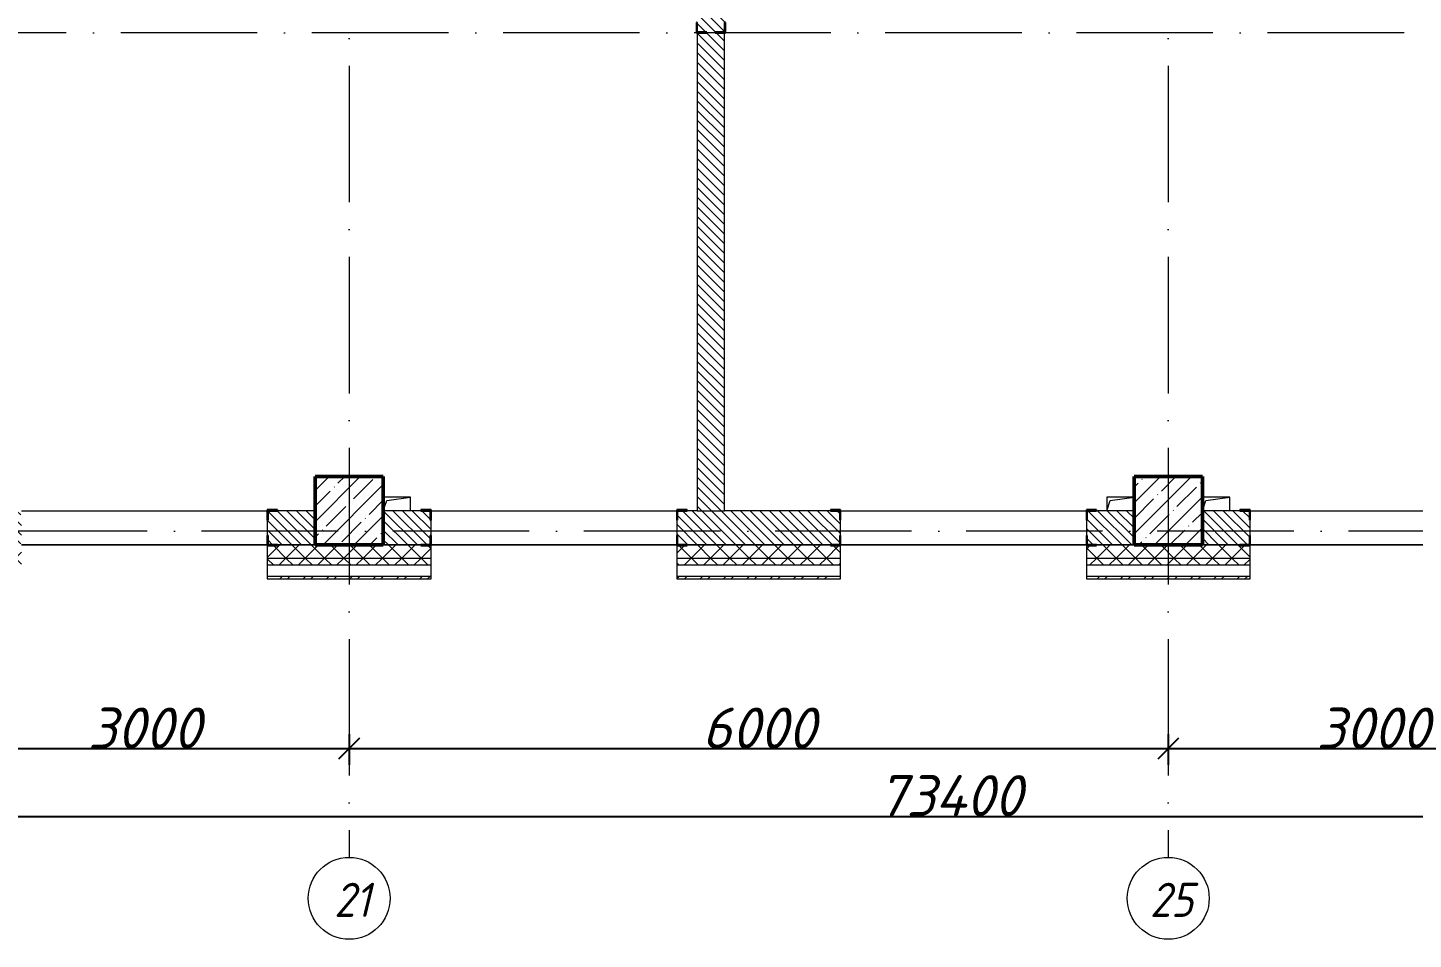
# Model space of a CAD drawing. Header units: millimetres. Extents: x -537608 to 253996, y -217170 to 186033.
# Drawn here: x -151090 to -140940, y 146832 to 153509 of the extents above; entities that cross this region are included whole.
import ezdxf

# ---------------------------------------------------------------- set-up
doc = ezdxf.new("R2010")
doc.units = ezdxf.units.MM
doc.linetypes.add('50_200_ШТРИХ_1Т_ш5_п1_п1_', pattern=[1400, 1000, -200, 0, -200])
for name, color, linetype, lineweight in [('A-____-____-DIMS', 7, 'Continuous', 9), ('A-GENM-____-MCUT', 7, 'Continuous', 25), ('A-GENM-____-OTLN', 7, 'Continuous', 9), ('A-GENM-____-OTLN-1', 7, 'Continuous', 25), ('A-WALL-____-MCUT', 7, 'Continuous', 13), ('A-WALL-____-MCUT-1', 7, 'Continuous', 9), ('A-WALL-____-OTLN', 7, 'Continuous', 9), ('A-WALL-____-PATT-1', 7, 'Continuous', 9), ('A-WALL-FNSH-MCUT-1', 7, 'Continuous', 9), ('S-COLS-____-MCUT', 7, 'Continuous', 50), ('S-COLS-____-OTLN', 7, 'Continuous', 9), ('S-GRID-____-IDEN', 7, 'Continuous', 9), ('S-GRID-____-OTLN-1', 7, '50_200_ШТРИХ_1Т_ш5_п1_п1_', 9)]:
    doc.layers.add(name, color=color, linetype=linetype, lineweight=lineweight)
doc.styles.add('ISOCPEUR_I', font='isocpeui.ttf', dxfattribs={"height": 300})
doc.styles.add('ISOCPEUR_I_9', font='isocpeui.ttf', dxfattribs={"width": 0.9, "height": 250})
doc.dimstyles.new('ISO-2_5_0_9К_БОЛЬШОЙ_ОСИ', dxfattribs={"dimscale": 304.8, "dimtxt": 248.995294, "dimasz": 0.492126, "dimexe": 0.393701, "dimexo": 0, "dimgap": 0, "dimtad": 1, "dimdec": 0, "dimzin": 0, "dimdsep": 46, "dimtxsty": 'ISOCPEUR_I', "dimblk1": 'OBLIQUE', "dimblk2": 'OBLIQUE', "dimsah": 1, "dimcen": 0.09, "dimdle": 0.393701, "dimazin": 0, "dimtfac": 1, "dimtdec": 4, "dimtix": 1, "dimtmove": 0, "dimatfit": 3, "dimfxl": 1, "dimtvp": 1, "dimtolj": 1, "dimtzin": 0, "dimarcsym": 2})
pattern_1 = [(135, (-178684.97, 94540.114), (-35.35534, -35.35534), [])]
pattern_2 = [(45, (-178684.97, 94540.11), (-70.71068, 70.71068), []), (135, (-178684.97, 94540.11), (-70.71068, -70.71068), [])]

# ---------------------------------------------------------------- blocks, each defined once
blk = doc.blocks.new('BSC_Колонна _Прямоугольная - 500х500-V14-АР1_План отверстий 3 этажа в осях 1-64_Ю-ЯЯ')
at = {"layer": 'S-COLS-____-OTLN'}
h = blk.add_hatch(dxfattribs=at)
h.set_pattern_fill('FP_21', color=256, style=0, pattern_type=2)
h.set_pattern_definition([(45, (-35950, -55431.04), (-114.04925, 114.04925), []), (45, (-35835.95, -55431.04), (-114.04925, 114.04925), [201.613, -40.323, 3.353, -36.97])])
h.paths.add_polyline_path([(-250, -250), (250, -250), (250, 250), (-250, 250), (-250, 178)], flags=0)
at = {"layer": 'S-COLS-____-MCUT'}
for p, q in [((250, 250), (-250, 250)), ((-250, 250), (-250, -250)), ((250, -250), (250, 250)), ((-250, -250), (250, -250))]:
    blk.add_line(p, q, dxfattribs=at)
blk = doc.blocks.new('BSC_Колонна _Прямоугольная - 500х500-V48-АР1_План отверстий 3 этажа в осях 1-64_Ю-ЯЯ')
at = {"layer": 'S-COLS-____-OTLN'}
h = blk.add_hatch(dxfattribs=at)
h.set_pattern_fill('FP_56', color=256, style=0, pattern_type=2)
h.set_pattern_definition([(45, (-29950, -55431.04), (-114.04925, 114.04925), []), (45, (-29835.95, -55431.04), (-114.04925, 114.04925), [201.613, -40.323, 3.353, -36.97])])
h.paths.add_polyline_path([(-250, -250), (250, -250), (250, 250), (-250, 250)], flags=0)
at = {"layer": 'S-COLS-____-MCUT'}
for p, q in [((250, 250), (-250, 250)), ((-250, 250), (-250, -250)), ((250, -250), (250, 250)), ((-250, -250), (250, -250))]:
    blk.add_line(p, q, dxfattribs=at)
blk = doc.blocks.new('Фахверк_СКБ_Уголок - 250_2700-27497298-АР1_План отверстий 3 этажа в осях 1-64_Ю-ЯЯ')
at = {"layer": 'A-GENM-____-MCUT'}
for p, q in [((200, 181), (125, 181)), ((125, 181), (125, 106)), ((125, 106), (131, 106)), ((131, 106), (131, 175)), ((131, 175), (200, 175)), ((200, 175), (200, 181)), ((131, -6), (125, -6)), ((125, -6), (125, -81)), ((125, -81), (200, -81)), ((131, -75), (131, -6)), ((200, -75), (131, -75)), ((200, -81), (200, -75))]:
    blk.add_line(p, q, dxfattribs=at)
blk = doc.blocks.new('Фахверк_СКБ_Уголок - 200_3960-28339211-АР1_План отверстий 3 этажа в осях 1-64_Ю-ЯЯ')
at = {"layer": 'A-GENM-____-MCUT'}
for p, q in [((125, 156), (50, 156)), ((50, 156), (50, 150)), ((50, 150), (119, 150)), ((119, 150), (119, 81)), ((125, 81), (125, 156)), ((119, 81), (125, 81)), ((125, 19), (119, 19)), ((119, 19), (119, -50)), ((125, -56), (125, 19)), ((119, -50), (50, -50)), ((50, -50), (50, -56)), ((50, -56), (125, -56))]:
    blk.add_line(p, q, dxfattribs=at)
blk = doc.blocks.new('AR_Отверстие прямоугольное _в плите_ - AR_Отверстие прямоугольное _в плите_-V178-АР1_План отверстий 3 этажа в осях 1-64_Ю-ЯЯ')
at = {"layer": 'A-GENM-____-OTLN'}
for p, q in [((100, 50), (-100, 50)), ((-100, -50), (-75, 25)), ((-75, 25), (100, 50)), ((100, -50), (100, 50))]:
    blk.add_line(p, q, dxfattribs=at)
blk = doc.blocks.new('AR_Отверстие прямоугольное _в плите_ - AR_Отверстие прямоугольное _в плите_-V185-АР1_План отверстий 3 этажа в осях 1-64_Ю-ЯЯ')
at = {"layer": 'A-GENM-____-OTLN'}
for p, q in [((100, 50), (-100, 50)), ((-100, 50), (-100, -50)), ((-100, -50), (-75, 25)), ((-75, 25), (100, 50))]:
    blk.add_line(p, q, dxfattribs=at)
blk = doc.blocks.new('Ось сетки - Круг_Ø6_00__ISO-2_5_0_9K_-25732049-АР1_План отверстий 3 этажа в осях 1-64_Ю-ЯЯ')
at = {"layer": 'S-GRID-____-IDEN'}
blk.add_circle((0, 0), 3, dxfattribs=at)
blk = doc.blocks.new('_Oblique')
at = {"color": 0, "linetype": 'ByBlock', "lineweight": -2}
blk.add_line((-0.5, -0.5), (0.5, 0.5), dxfattribs=at)
blk = doc.blocks.new('*D926')
at = {"layer": 'A-____-____-DIMS', "color": 0, "lineweight": -2, "transparency": 16777216}
for p, q in [((-151735, 148335), (-151735, 148109)), ((-148735, 148335), (-148735, 148109)), ((-151855, 148229), (-148615, 148229))]:
    blk.add_line(p, q, dxfattribs=at)
at = {"layer": 'Defpoints', "color": 0, "transparency": 16777216}
for p in [(-151735, 148335), (-148735, 148335), (-148735, 148229)]:
    blk.add_point(p, dxfattribs=at)
at = {"layer": 'A-____-____-DIMS', "color": 0, "lineweight": -2, "transparency": 16777216, "xscale": 150, "yscale": 150, "zscale": 150, "rotation": 180}
blk.add_blockref('_Oblique', (-151735, 148229), dxfattribs=at)
at = {"layer": 'A-____-____-DIMS', "color": 0, "lineweight": -2, "transparency": 16777216, "xscale": 150, "yscale": 150, "zscale": 150}
blk.add_blockref('_Oblique', (-148735, 148229), dxfattribs=at)
at = {"layer": 'A-____-____-DIMS', "color": 0, "transparency": 16777216, "insert": (-150235, 148379), "char_height": 300, "width": 758.48, "attachment_point": 5, "style": 'ISOCPEUR_I'}
blk.add_mtext('\\A1;3000', dxfattribs=at)
blk = doc.blocks.new('*D927')
at = {"layer": 'A-____-____-DIMS', "color": 0, "lineweight": -2, "transparency": 16777216}
for p, q in [((-148735, 148335), (-148735, 148109)), ((-142735, 148335), (-142735, 148109)), ((-148855, 148229), (-142615, 148229))]:
    blk.add_line(p, q, dxfattribs=at)
at = {"layer": 'Defpoints', "color": 0, "transparency": 16777216}
for p in [(-148735, 148335), (-142735, 148335), (-142735, 148229)]:
    blk.add_point(p, dxfattribs=at)
at = {"layer": 'A-____-____-DIMS', "color": 0, "lineweight": -2, "transparency": 16777216, "xscale": 150, "yscale": 150, "zscale": 150, "rotation": 180}
blk.add_blockref('_Oblique', (-148735, 148229), dxfattribs=at)
at = {"layer": 'A-____-____-DIMS', "color": 0, "lineweight": -2, "transparency": 16777216, "xscale": 150, "yscale": 150, "zscale": 150}
blk.add_blockref('_Oblique', (-142735, 148229), dxfattribs=at)
at = {"layer": 'A-____-____-DIMS', "color": 0, "transparency": 16777216, "insert": (-145735, 148379), "char_height": 300, "width": 758.48, "attachment_point": 5, "style": 'ISOCPEUR_I'}
blk.add_mtext('\\A1;6000', dxfattribs=at)
blk = doc.blocks.new('*D928')
at = {"layer": 'A-____-____-DIMS', "color": 0, "lineweight": -2, "transparency": 16777216}
for p, q in [((-142735, 148335), (-142735, 148109)), ((-139735, 148335), (-139735, 148109)), ((-142855, 148229), (-139615, 148229))]:
    blk.add_line(p, q, dxfattribs=at)
at = {"layer": 'Defpoints', "color": 0, "transparency": 16777216}
for p in [(-142735, 148335), (-139735, 148335), (-139735, 148229)]:
    blk.add_point(p, dxfattribs=at)
at = {"layer": 'A-____-____-DIMS', "color": 0, "lineweight": -2, "transparency": 16777216, "xscale": 150, "yscale": 150, "zscale": 150, "rotation": 180}
blk.add_blockref('_Oblique', (-142735, 148229), dxfattribs=at)
at = {"layer": 'A-____-____-DIMS', "color": 0, "lineweight": -2, "transparency": 16777216, "xscale": 150, "yscale": 150, "zscale": 150}
blk.add_blockref('_Oblique', (-139735, 148229), dxfattribs=at)
at = {"layer": 'A-____-____-DIMS', "color": 0, "transparency": 16777216, "insert": (-141235, 148379), "char_height": 300, "width": 758.48, "attachment_point": 5, "style": 'ISOCPEUR_I'}
blk.add_mtext('\\A1;3000', dxfattribs=at)
blk = doc.blocks.new('*D1005')
at = {"layer": 'A-____-____-DIMS', "color": 0, "lineweight": -2, "transparency": 16777216}
for p, q in [((-181035, 147838), (-181035, 147612)), ((-107635, 147838), (-107635, 147612)), ((-181155, 147732), (-107515, 147732))]:
    blk.add_line(p, q, dxfattribs=at)
at = {"layer": 'Defpoints', "color": 0, "transparency": 16777216}
for p in [(-181035, 147838), (-107635, 147838), (-107635, 147732)]:
    blk.add_point(p, dxfattribs=at)
at = {"layer": 'A-____-____-DIMS', "color": 0, "lineweight": -2, "transparency": 16777216, "xscale": 150, "yscale": 150, "zscale": 150, "rotation": 180}
blk.add_blockref('_Oblique', (-181035, 147732), dxfattribs=at)
at = {"layer": 'A-____-____-DIMS', "color": 0, "lineweight": -2, "transparency": 16777216, "xscale": 150, "yscale": 150, "zscale": 150}
blk.add_blockref('_Oblique', (-107635, 147732), dxfattribs=at)
at = {"layer": 'A-____-____-DIMS', "color": 0, "transparency": 16777216, "insert": (-144335, 147884), "char_height": 300, "width": 971.08, "attachment_point": 5, "style": 'ISOCPEUR_I'}
blk.add_mtext('\\A1;73400', dxfattribs=at)

msp = doc.modelspace()

# ---------------------------------------------------------------- hatches: boundary and pattern name
at = {"layer": 'A-WALL-____-PATT-1'}
h = msp.add_hatch(dxfattribs=at)
h.set_pattern_fill('FP_9', color=256, style=0, pattern_type=2)
h.set_pattern_definition(pattern_1)
h.paths.add_polyline_path([(-145984.9702, 149971.1558), (-145984.9702, 153471.1558), (-146053.9702, 153471.1558), (-146053.9702, 153477.1558), (-145984.9702, 153477.1558), (-145984.9702, 157521.1558), (-146184.9702, 157521.1558), (-146184.9702, 153477.1558), (-146115.9702, 153477.1558), (-146115.9702, 153471.1558), (-146184.9702, 153471.1558), (-146184.9702, 149971.1558), (-146000.9068, 149971.1558)], flags=0)
h = msp.add_hatch(dxfattribs=at)
h.set_pattern_fill('FP_9', color=256, style=0, pattern_type=2)
h.set_pattern_definition(pattern_1)
h.paths.add_polyline_path([(-149328.9702, 149721.1558), (-148984.9702, 149721.1558), (-148984.9702, 149971.1558), (-149328.9702, 149971.1558), (-149328.9702, 149902.1558), (-149334.9702, 149902.1558), (-149334.9702, 149790.1558), (-149328.9702, 149790.1558)], flags=0)
h.paths.add_polyline_path([(-151140.9702, 149721.1558), (-151140.9702, 149790.1558), (-151134.9702, 149790.1558), (-151134.9702, 149902.1558), (-151140.9702, 149902.1558), (-151140.9702, 149971.1558), (-151484.9702, 149971.1558), (-151484.9702, 149721.1558), (-151209.9702, 149721.1558)], flags=0)
h = msp.add_hatch(dxfattribs=at)
h.set_pattern_fill('FP_9', color=256, style=0, pattern_type=2)
h.set_pattern_definition(pattern_1)
h.paths.add_polyline_path([(-145140.9702, 149721.1558), (-145140.9702, 149790.1558), (-145134.9702, 149790.1558), (-145134.9702, 149902.1558), (-145140.9702, 149902.1558), (-145140.9702, 149971.1558), (-146328.9702, 149971.1558), (-146328.9702, 149902.1558), (-146334.9702, 149902.1558), (-146334.9702, 149790.1558), (-146328.9702, 149790.1558), (-146328.9702, 149721.1558), (-145209.9702, 149721.1558)], flags=0)
h.paths.add_polyline_path([(-143328.9702, 149721.1558), (-142984.9702, 149721.1558), (-142984.9702, 149971.1558), (-143328.9702, 149971.1558), (-143328.9702, 149902.1558), (-143334.9702, 149902.1558), (-143334.9702, 149790.1558), (-143328.9702, 149790.1558)], flags=0)
h.paths.add_polyline_path([(-148209.9702, 149721.1558), (-148140.9702, 149721.1558), (-148140.9702, 149790.1558), (-148134.9702, 149790.1558), (-148134.9702, 149902.1558), (-148140.9702, 149902.1558), (-148140.9702, 149971.1558), (-148484.9702, 149971.1558), (-148484.9702, 149721.1558)], flags=0)
h = msp.add_hatch(dxfattribs=at)
h.set_pattern_fill('FP_9', color=256, style=0, pattern_type=2)
h.set_pattern_definition(pattern_1)
h.paths.add_polyline_path([(-139984.9702, 149721.1558), (-139984.9702, 149971.1558), (-140328.9702, 149971.1558), (-140328.9702, 149902.1558), (-140334.9702, 149902.1558), (-140334.9702, 149790.1558), (-140328.9702, 149790.1558), (-140328.9702, 149721.1558), (-140259.9702, 149721.1558)], flags=0)
h.paths.add_polyline_path([(-142465.9782, 149721.1558), (-142140.9702, 149721.1558), (-142140.9702, 149790.1558), (-142134.9702, 149790.1558), (-142134.9702, 149902.1558), (-142140.9702, 149902.1558), (-142140.9702, 149971.1558), (-142484.9702, 149971.1558), (-142484.9702, 149721.1558)], flags=0)
h = msp.add_hatch(dxfattribs=at)
h.set_pattern_fill('FP_4', color=256, style=0, pattern_type=2)
h.set_pattern_definition(pattern_2)
h.paths.add_polyline_path([(-104465.4961, 149621.1558), (-104384.9702, 149621.1558), (-104384.9702, 149721.1558), (-110734.9702, 149721.1558), (-110734.9702, 149621.1558), (-108000.4246, 149621.1558)], flags=0)
h.paths.add_polyline_path([(-115070.2818, 149621.1558), (-114684.9702, 149621.1558), (-114684.9702, 149715.1558), (-114759.9702, 149715.1558), (-114759.9702, 149721.1558), (-115709.9702, 149721.1558), (-115709.9702, 149715.1558), (-115784.9702, 149715.1558), (-115784.9702, 149621.1558), (-115434.9702, 149621.1558)], flags=0)
h.paths.add_polyline_path([(-113302.8175, 149621.1558), (-111734.9702, 149621.1558), (-111734.9702, 149721.1558), (-113609.9702, 149721.1558), (-113609.9702, 149715.1558), (-113684.9702, 149715.1558), (-113684.9702, 149621.1558)], flags=0)
h.paths.add_polyline_path([(-118709.9702, 149621.1558), (-117584.9702, 149621.1558), (-117584.9702, 149715.1558), (-117659.9702, 149715.1558), (-117659.9702, 149721.1558), (-118709.9702, 149721.1558), (-118709.9702, 149715.1558), (-118784.9702, 149715.1558), (-118784.9702, 149621.1558), (-118778.9702, 149621.1558)], flags=0)
h.paths.add_polyline_path([(-120584.9702, 149621.1558), (-120584.9702, 149715.1558), (-120659.9702, 149715.1558), (-120659.9702, 149721.1558), (-121709.9702, 149721.1558), (-121709.9702, 149715.1558), (-121784.9702, 149715.1558), (-121784.9702, 149621.1558), (-121256.4068, 149621.1558)], flags=0)
h.paths.add_polyline_path([(-124709.9702, 149621.1558), (-123584.9702, 149621.1558), (-123584.9702, 149715.1558), (-123659.9702, 149715.1558), (-123659.9702, 149721.1558), (-124709.9702, 149721.1558), (-124709.9702, 149715.1558), (-124784.9702, 149715.1558), (-124784.9702, 149621.1558)], flags=0)
h.paths.add_polyline_path([(-126659.9702, 149621.1558), (-126584.9702, 149621.1558), (-126584.9702, 149715.1558), (-126659.9702, 149715.1558), (-126659.9702, 149721.1558), (-127709.9702, 149721.1558), (-127709.9702, 149715.1558), (-127784.9702, 149715.1558), (-127784.9702, 149621.1558), (-127442.5318, 149621.1558)], flags=0)
h.paths.add_polyline_path([(-130434.9702, 149621.1558), (-129584.9702, 149621.1558), (-129584.9702, 149715.1558), (-129659.9702, 149715.1558), (-129659.9702, 149721.1558), (-130709.9702, 149721.1558), (-130709.9702, 149715.1558), (-130784.9702, 149715.1558), (-130784.9702, 149621.1558), (-130709.9702, 149621.1558)], flags=0)
h.paths.add_polyline_path([(-132744.9247, 149621.1558), (-132584.9702, 149621.1558), (-132584.9702, 149715.1558), (-132659.9702, 149715.1558), (-132659.9702, 149721.1558), (-134259.9702, 149721.1558), (-134259.9702, 149715.1558), (-134334.9702, 149715.1558), (-134334.9702, 149621.1558), (-133628.6568, 149621.1558)], flags=0)
h.paths.add_polyline_path([(-136279.8532, 149621.1558), (-136134.9702, 149621.1558), (-136134.9702, 149715.1558), (-136209.9702, 149715.1558), (-136209.9702, 149721.1558), (-137259.9702, 149721.1558), (-137259.9702, 149715.1558), (-137334.9702, 149715.1558), (-137334.9702, 149621.1558)], flags=0)
h.paths.add_polyline_path([(-139134.9702, 149621.1558), (-139134.9702, 149715.1558), (-139209.9702, 149715.1558), (-139209.9702, 149721.1558), (-140259.9702, 149721.1558), (-140259.9702, 149715.1558), (-140334.9702, 149715.1558), (-140334.9702, 149621.1558), (-139814.7818, 149621.1558)], flags=0)
h.paths.add_polyline_path([(-142465.9782, 149621.1558), (-142134.9702, 149621.1558), (-142134.9702, 149715.1558), (-142209.9702, 149715.1558), (-142209.9702, 149721.1558), (-143259.9702, 149721.1558), (-143259.9702, 149715.1558), (-143334.9702, 149715.1558), (-143334.9702, 149621.1558), (-142907.8443, 149621.1558)], flags=0)
h.paths.add_polyline_path([(-146259.9702, 149621.1558), (-145134.9702, 149621.1558), (-145134.9702, 149715.1558), (-145209.9702, 149715.1558), (-145209.9702, 149721.1558), (-146259.9702, 149721.1558), (-146259.9702, 149715.1558), (-146334.9702, 149715.1558), (-146334.9702, 149621.1558), (-146328.9702, 149621.1558)], flags=0)
h.paths.add_polyline_path([(-149334.9702, 149621.1558), (-148134.9702, 149621.1558), (-148134.9702, 149715.1558), (-148209.9702, 149715.1558), (-148209.9702, 149721.1558), (-149259.9702, 149721.1558), (-149259.9702, 149715.1558), (-149334.9702, 149715.1558)], flags=0)
h.paths.add_polyline_path([(-151134.9702, 149621.1558), (-151134.9702, 149715.1558), (-151209.9702, 149715.1558), (-151209.9702, 149721.1558), (-152259.9702, 149721.1558), (-152259.9702, 149715.1558), (-152334.9702, 149715.1558), (-152334.9702, 149621.1558), (-151303.2997, 149621.1558)], flags=0)
h.paths.add_polyline_path([(-155259.9702, 149621.1558), (-154134.9702, 149621.1558), (-154134.9702, 149715.1558), (-154209.9702, 149715.1558), (-154209.9702, 149721.1558), (-155259.9702, 149721.1558), (-155259.9702, 149715.1558), (-155334.9702, 149715.1558), (-155334.9702, 149621.1558), (-155328.9702, 149621.1558)], flags=0)
h.paths.add_polyline_path([(-157134.9702, 149621.1558), (-157134.9702, 149715.1558), (-157209.9702, 149715.1558), (-157209.9702, 149721.1558), (-158259.9702, 149721.1558), (-158259.9702, 149715.1558), (-158334.9702, 149715.1558), (-158334.9702, 149621.1558), (-157209.9702, 149621.1558)], flags=0)
h.paths.add_polyline_path([(-160484.9702, 149621.1558), (-160134.9702, 149621.1558), (-160134.9702, 149715.1558), (-160209.9702, 149715.1558), (-160209.9702, 149721.1558), (-161259.9702, 149721.1558), (-161259.9702, 149715.1558), (-161334.9702, 149715.1558), (-161334.9702, 149621.1558), (-160984.9702, 149621.1558)], flags=0)
h.paths.add_polyline_path([(-162334.9702, 149621.1558), (-162334.9702, 149715.1558), (-162409.9702, 149715.1558), (-162409.9702, 149721.1558), (-172134.9702, 149721.1558), (-172134.9702, 149621.1558), (-162791.8175, 149621.1558)], flags=0)
h.paths.add_polyline_path([(-173134.9702, 149621.1558), (-173134.9702, 149721.1558), (-181134.9702, 149721.1558), (-181134.9702, 149621.1558), (-175164.0676, 149621.1558)], flags=0)
h = msp.add_hatch(dxfattribs=at)
h.set_pattern_fill('FP_4', color=256, style=0, pattern_type=2)
h.set_pattern_definition(pattern_2)
h.paths.add_polyline_path([(-104384.9702, 149571.1558), (-104384.9702, 149621.1558), (-110734.9702, 149621.1558), (-110734.9702, 149571.1558), (-104465.4961, 149571.1558)], flags=0)
h.paths.add_polyline_path([(-111734.9702, 149571.1558), (-111734.9702, 149621.1558), (-113684.9702, 149621.1558), (-113684.9702, 149571.1558), (-113302.8175, 149571.1558)], flags=0)
h.paths.add_polyline_path([(-117584.9702, 149571.1558), (-117584.9702, 149621.1558), (-118784.9702, 149621.1558), (-118784.9702, 149571.1558), (-118605.2104, 149571.1558)], flags=0)
h.paths.add_polyline_path([(-115070.2818, 149571.1558), (-114684.9702, 149571.1558), (-114684.9702, 149621.1558), (-115784.9702, 149621.1558), (-115784.9702, 149571.1558)], flags=0)
h.paths.add_polyline_path([(-121256.4068, 149571.1558), (-120584.9702, 149571.1558), (-120584.9702, 149621.1558), (-121784.9702, 149621.1558), (-121784.9702, 149571.1558)], flags=0)
h.paths.add_polyline_path([(-123584.9702, 149571.1558), (-123584.9702, 149621.1558), (-124784.9702, 149621.1558), (-124784.9702, 149571.1558), (-123907.6032, 149571.1558)], flags=0)
h.paths.add_polyline_path([(-126584.9702, 149571.1558), (-126584.9702, 149621.1558), (-127784.9702, 149621.1558), (-127784.9702, 149571.1558), (-127442.5318, 149571.1558)], flags=0)
h.paths.add_polyline_path([(-129584.9702, 149571.1558), (-129584.9702, 149621.1558), (-130784.9702, 149621.1558), (-130784.9702, 149571.1558), (-130093.7282, 149571.1558)], flags=0)
h.paths.add_polyline_path([(-132584.9702, 149571.1558), (-132584.9702, 149621.1558), (-134334.9702, 149621.1558), (-134334.9702, 149571.1558), (-132744.9247, 149571.1558)], flags=0)
h.paths.add_polyline_path([(-136134.9702, 149571.1558), (-136134.9702, 149621.1558), (-137334.9702, 149621.1558), (-137334.9702, 149571.1558), (-136279.8532, 149571.1558)], flags=0)
h.paths.add_polyline_path([(-139134.9702, 149571.1558), (-139134.9702, 149621.1558), (-140334.9702, 149621.1558), (-140334.9702, 149571.1558), (-139814.7818, 149571.1558)], flags=0)
h.paths.add_polyline_path([(-142134.9702, 149571.1558), (-142134.9702, 149621.1558), (-143334.9702, 149621.1558), (-143334.9702, 149571.1558), (-142465.9782, 149571.1558)], flags=0)
h.paths.add_polyline_path([(-146334.9702, 149571.1558), (-145134.9702, 149571.1558), (-145134.9702, 149621.1558), (-146334.9702, 149621.1558)], flags=0)
h.paths.add_polyline_path([(-148652.1032, 149571.1558), (-148134.9702, 149571.1558), (-148134.9702, 149621.1558), (-149334.9702, 149621.1558), (-149334.9702, 149571.1558)], flags=0)
h.paths.add_polyline_path([(-151303.2997, 149571.1558), (-151134.9702, 149571.1558), (-151134.9702, 149621.1558), (-152334.9702, 149621.1558), (-152334.9702, 149571.1558), (-152187.0318, 149571.1558)], flags=0)
h.paths.add_polyline_path([(-154134.9702, 149571.1558), (-154134.9702, 149621.1558), (-155334.9702, 149621.1558), (-155334.9702, 149571.1558), (-154838.2282, 149571.1558)], flags=0)
h.paths.add_polyline_path([(-157489.4247, 149571.1558), (-157134.9702, 149571.1558), (-157134.9702, 149621.1558), (-158334.9702, 149621.1558), (-158334.9702, 149571.1558)], flags=0)
h.paths.add_polyline_path([(-160140.6211, 149571.1558), (-160134.9702, 149571.1558), (-160134.9702, 149621.1558), (-161334.9702, 149621.1558), (-161334.9702, 149571.1558), (-161024.3533, 149571.1558)], flags=0)
h.paths.add_polyline_path([(-162791.8175, 149571.1558), (-162334.9702, 149571.1558), (-162334.9702, 149621.1558), (-172134.9702, 149621.1558), (-172134.9702, 149571.1558), (-164559.2818, 149571.1558)], flags=0)
h.paths.add_polyline_path([(-173134.9702, 149571.1558), (-173134.9702, 149621.1558), (-181234.9702, 149621.1558), (-181234.9702, 149571.1558), (-175164.0676, 149571.1558)], flags=0)
h = msp.add_hatch(dxfattribs=at)
h.set_pattern_fill('FP_6', color=256, style=0, pattern_type=2)
h.set_pattern_definition([(45, (-178684.97, 94540.11), (-85.53659, 85.53659), []), (45, (-178627.95, 94540.11), (-85.53659, 85.53659), [])])
h.paths.add_polyline_path([(-133628.6568, 149471.1558), (-133469.9702, 149471.1558), (-133469.9702, 149491.1558), (-134334.9702, 149491.1558), (-134334.9702, 149471.1558)], flags=0)
h.paths.add_polyline_path([(-136134.9702, 149471.1558), (-136134.9702, 149491.1558), (-137334.9702, 149491.1558), (-137334.9702, 149471.1558), (-136279.8532, 149471.1558)], flags=0)
h.paths.add_polyline_path([(-139134.9702, 149471.1558), (-139134.9702, 149491.1558), (-140334.9702, 149491.1558), (-140334.9702, 149471.1558), (-139814.7818, 149471.1558)], flags=0)
h.paths.add_polyline_path([(-142134.9702, 149471.1558), (-142134.9702, 149491.1558), (-143334.9702, 149491.1558), (-143334.9702, 149471.1558), (-142465.9782, 149471.1558)], flags=0)
h.paths.add_polyline_path([(-145134.9702, 149471.1558), (-145134.9702, 149491.1558), (-146334.9702, 149491.1558), (-146334.9702, 149471.1558), (-146000.9068, 149471.1558)], flags=0)
h.paths.add_polyline_path([(-148652.1032, 149471.1558), (-148134.9702, 149471.1558), (-148134.9702, 149491.1558), (-149334.9702, 149491.1558), (-149334.9702, 149471.1558)], flags=0)
h.paths.add_polyline_path([(-151303.2997, 149471.1558), (-151134.9702, 149471.1558), (-151134.9702, 149491.1558), (-152334.9702, 149491.1558), (-152334.9702, 149471.1558), (-152187.0318, 149471.1558)], flags=0)
h.paths.add_polyline_path([(-155334.9702, 149471.1558), (-154134.9702, 149471.1558), (-154134.9702, 149491.1558), (-155334.9702, 149491.1558)], flags=0)
h.paths.add_polyline_path([(-158334.9702, 149471.1558), (-157134.9702, 149471.1558), (-157134.9702, 149491.1558), (-158334.9702, 149491.1558)], flags=0)
h.paths.add_polyline_path([(-161334.9702, 149471.1558), (-160134.9702, 149471.1558), (-160134.9702, 149491.1558), (-161334.9702, 149491.1558)], flags=0)
h.paths.add_polyline_path([(-162334.9702, 149471.1558), (-162334.9702, 149491.1558), (-172134.9702, 149491.1558), (-172134.9702, 149471.1558), (-162791.8175, 149471.1558)], flags=0)
h.paths.add_polyline_path([(-173134.9702, 149471.1558), (-173134.9702, 149491.1558), (-181364.9702, 149491.1558), (-181364.9702, 149471.1558), (-175164.0676, 149471.1558)], flags=0)

# ---------------------------------------------------------------- linework, layer by layer
at = {"layer": 'A-WALL-____-MCUT'}
for p, q in [((-146184.9702, 153471.1558), (-146184.9702, 149971.1558)), ((-145984.9702, 149971.1558), (-145984.9702, 153471.1558)), ((-148984.9702, 149971.1558), (-149259.9702, 149971.1558)), ((-148209.9702, 149971.1558), (-148484.9702, 149971.1558)), ((-146184.9702, 149971.1558), (-146259.9702, 149971.1558)), ((-145209.9702, 149971.1558), (-145984.9702, 149971.1558)), ((-142984.9702, 149971.1558), (-143259.9702, 149971.1558)), ((-142209.9702, 149971.1558), (-142484.9702, 149971.1558)), ((-149334.9702, 149902.1558), (-149334.9702, 149790.1558)), ((-148134.9702, 149790.1558), (-148134.9702, 149902.1558)), ((-146334.9702, 149902.1558), (-146334.9702, 149790.1558)), ((-145134.9702, 149790.1558), (-145134.9702, 149902.1558)), ((-143334.9702, 149902.1558), (-143334.9702, 149790.1558)), ((-142134.9702, 149790.1558), (-142134.9702, 149902.1558)), ((-149334.9702, 149715.1558), (-149334.9702, 149491.1558)), ((-148134.9702, 149491.1558), (-148134.9702, 149715.1558)), ((-146334.9702, 149715.1558), (-146334.9702, 149491.1558)), ((-145134.9702, 149491.1558), (-145134.9702, 149715.1558)), ((-143334.9702, 149715.1558), (-143334.9702, 149491.1558)), ((-142134.9702, 149491.1558), (-142134.9702, 149715.1558)), ((-149334.9702, 149491.1558), (-148134.9702, 149491.1558)), ((-146334.9702, 149491.1558), (-145134.9702, 149491.1558)), ((-143334.9702, 149491.1558), (-142134.9702, 149491.1558))]:
    msp.add_line(p, q, dxfattribs=at)
at = {"layer": 'A-WALL-____-MCUT-1'}
for p, q in [((-146184.9702, 149971.1558), (-145984.9702, 149971.1558)), ((-148984.9702, 149721.1558), (-149259.9702, 149721.1558)), ((-149259.9702, 149721.1558), (-148984.9702, 149721.1558)), ((-148209.9702, 149721.1558), (-148484.9702, 149721.1558)), ((-148484.9702, 149721.1558), (-148209.9702, 149721.1558)), ((-145209.9702, 149721.1558), (-146259.9702, 149721.1558)), ((-146259.9702, 149721.1558), (-145209.9702, 149721.1558)), ((-142984.9702, 149721.1558), (-143259.9702, 149721.1558)), ((-143259.9702, 149721.1558), (-142984.9702, 149721.1558)), ((-142209.9702, 149721.1558), (-142484.9702, 149721.1558)), ((-142484.9702, 149721.1558), (-142209.9702, 149721.1558)), ((-148134.9702, 149621.1558), (-149334.9702, 149621.1558)), ((-145134.9702, 149621.1558), (-146334.9702, 149621.1558)), ((-142134.9702, 149621.1558), (-143334.9702, 149621.1558)), ((-148134.9702, 149571.1558), (-149334.9702, 149571.1558)), ((-145134.9702, 149571.1558), (-146334.9702, 149571.1558)), ((-142134.9702, 149571.1558), (-143334.9702, 149571.1558))]:
    msp.add_line(p, q, dxfattribs=at)
at = {"layer": 'A-WALL-____-OTLN'}
for p, q in [((-151134.9702, 149971.1558), (-149334.9702, 149971.1558)), ((-148134.9702, 149971.1558), (-146334.9702, 149971.1558)), ((-145134.9702, 149971.1558), (-143334.9702, 149971.1558)), ((-142134.9702, 149971.1558), (-140334.9702, 149971.1558)), ((-151134.9702, 149721.1558), (-149334.9702, 149721.1558)), ((-149334.9702, 149721.1558), (-151134.9702, 149721.1558)), ((-148134.9702, 149721.1558), (-146334.9702, 149721.1558)), ((-146334.9702, 149721.1558), (-148134.9702, 149721.1558)), ((-145134.9702, 149721.1558), (-143334.9702, 149721.1558)), ((-143334.9702, 149721.1558), (-145134.9702, 149721.1558)), ((-142134.9702, 149721.1558), (-140334.9702, 149721.1558)), ((-140334.9702, 149721.1558), (-142134.9702, 149721.1558))]:
    msp.add_line(p, q, dxfattribs=at)
at = {"layer": 'A-WALL-FNSH-MCUT-1'}
for p, q in [((-149334.9702, 149491.1558), (-149334.9702, 149471.1558)), ((-149334.9702, 149471.1558), (-148134.9702, 149471.1558)), ((-148134.9702, 149471.1558), (-148134.9702, 149491.1558)), ((-146334.9702, 149491.1558), (-146334.9702, 149491.1558)), ((-146334.9702, 149491.1558), (-146334.9702, 149471.1558)), ((-146334.9702, 149471.1558), (-145134.9702, 149471.1558)), ((-145134.9702, 149471.1558), (-145134.9702, 149491.1558)), ((-143334.9702, 149491.1558), (-143334.9702, 149491.1558)), ((-143334.9702, 149491.1558), (-143334.9702, 149471.1558)), ((-143334.9702, 149471.1558), (-142134.9702, 149471.1558)), ((-142134.9702, 149471.1558), (-142134.9702, 149491.1558))]:
    msp.add_line(p, q, dxfattribs=at)
at = {"layer": 'S-GRID-____-OTLN-1'}
for p, q in [((-148734.9702, 185432.9652), (-148734.9702, 147431.7016)), ((-142734.9702, 185432.9652), (-142734.9702, 147431.7016)), ((-103204.9297, 153471.1558), (-183353.7404, 153471.1558)), ((-74610.5636, 149821.1558), (-183353.7404, 149821.1558))]:
    msp.add_line(p, q, dxfattribs=at)

# ---------------------------------------------------------------- block references
at = {"layer": 'A-GENM-____-OTLN'}
for name, p in [('AR_Отверстие прямоугольное _в плите_ - AR_Отверстие прямоугольное _в плите_-V178-АР1_План отверстий 3 этажа в осях 1-64_Ю-ЯЯ', (-148384.9702, 150021.1558)), ('AR_Отверстие прямоугольное _в плите_ - AR_Отверстие прямоугольное _в плите_-V185-АР1_План отверстий 3 этажа в осях 1-64_Ю-ЯЯ', (-143084.9702, 150021.1558)), ('AR_Отверстие прямоугольное _в плите_ - AR_Отверстие прямоугольное _в плите_-V178-АР1_План отверстий 3 этажа в осях 1-64_Ю-ЯЯ', (-142384.9702, 150021.1558))]:
    msp.add_blockref(name, p, dxfattribs=at)
at = {"layer": 'A-GENM-____-OTLN-1'}
for name, p, rotation in [('Фахверк_СКБ_Уголок - 200_3960-28339211-АР1_План отверстий 3 этажа в осях 1-64_Ю-ЯЯ', (-146134.9702, 153596.1558), 269.9999999999999), ('Фахверк_СКБ_Уголок - 250_2700-27497298-АР1_План отверстий 3 этажа в осях 1-64_Ю-ЯЯ', (-148009.9702, 149896.1558), 180), ('Фахверк_СКБ_Уголок - 250_2700-27497298-АР1_План отверстий 3 этажа в осях 1-64_Ю-ЯЯ', (-145009.9702, 149896.1558), 180), ('Фахверк_СКБ_Уголок - 250_2700-27497298-АР1_План отверстий 3 этажа в осях 1-64_Ю-ЯЯ', (-142009.9702, 149896.1558), 180)]:
    msp.add_blockref(name, p, dxfattribs=dict(at, rotation=rotation))
for p in [(-149459.9702, 149796.1558), (-146459.9702, 149796.1558), (-143459.9702, 149796.1558)]:
    msp.add_blockref('Фахверк_СКБ_Уголок - 250_2700-27497298-АР1_План отверстий 3 этажа в осях 1-64_Ю-ЯЯ', p, dxfattribs=at)
at = {"layer": 'S-COLS-____-OTLN'}
for name, p in [('BSC_Колонна _Прямоугольная - 500х500-V48-АР1_План отверстий 3 этажа в осях 1-64_Ю-ЯЯ', (-148734.9702, 149971.1558)), ('BSC_Колонна _Прямоугольная - 500х500-V14-АР1_План отверстий 3 этажа в осях 1-64_Ю-ЯЯ', (-142734.9702, 149971.1558))]:
    msp.add_blockref(name, p, dxfattribs=at)
at = {"layer": 'S-GRID-____-IDEN', "xscale": 99.99999999999993, "yscale": 99.99999999999993, "zscale": 99.99999999999993, "rotation": 180}
for p in [(-148734.9702, 147131.7016), (-142734.9702, 147131.7016)]:
    msp.add_blockref('Ось сетки - Круг_Ø6_00__ISO-2_5_0_9K_-25732049-АР1_План отверстий 3 этажа в осях 1-64_Ю-ЯЯ', p, dxfattribs=at)

# ---------------------------------------------------------------- texts
at = {"layer": 'S-GRID-____-IDEN', "char_height": 250, "attachment_point": 1, "style": 'ISOCPEUR_I_9'}
for s, insert, width in [('21', (-148845.4919, 147245.6353), 346.329), ('25', (-142869.3419, 147245.6353), 404.0505)]:
    msp.add_mtext(s, dxfattribs=dict(at, insert=insert, width=width))

# ---------------------------------------------------------------- dimensions: what is measured, and where the dimension line sits
at = {"layer": 'A-____-____-DIMS'}
for base, p1, p2, override, picture, middle in [((-148734.9702, 148228.5809), (-151734.9702, 148334.6469), (-148734.9702, 148334.6469), {"dimpost": '<>', "dimfxl": 3000}, '*D926', (-150234.9702, 148378.5809)), ((-142734.9702, 148228.5809), (-148734.9702, 148334.6469), (-142734.9702, 148334.6469), {"dimpost": '<>', "dimfxl": 6000}, '*D927', (-145734.9702, 148378.5809)), ((-139734.9702, 148228.5809), (-142734.9702, 148334.6469), (-139734.9702, 148334.6469), {"dimpost": '<>', "dimfxl": 3000}, '*D928', (-141234.9702, 148378.5809)), ((-107634.9702, 147731.7806), (-181034.9702, 147837.8466), (-107634.9702, 147837.8466), {"dimpost": '<>', "dimfxl": 73400}, '*D1005', (-144334.9702, 147883.7124))]:
    dim = msp.add_linear_dim(base=base, p1=p1, p2=p2, dimstyle='ISO-2_5_0_9К_БОЛЬШОЙ_ОСИ', override=override, dxfattribs=at)
    dim.commit()
    dim.dimension.update_dxf_attribs({"geometry": picture, "text_midpoint": middle})

doc.saveas('drawing.dxf')
